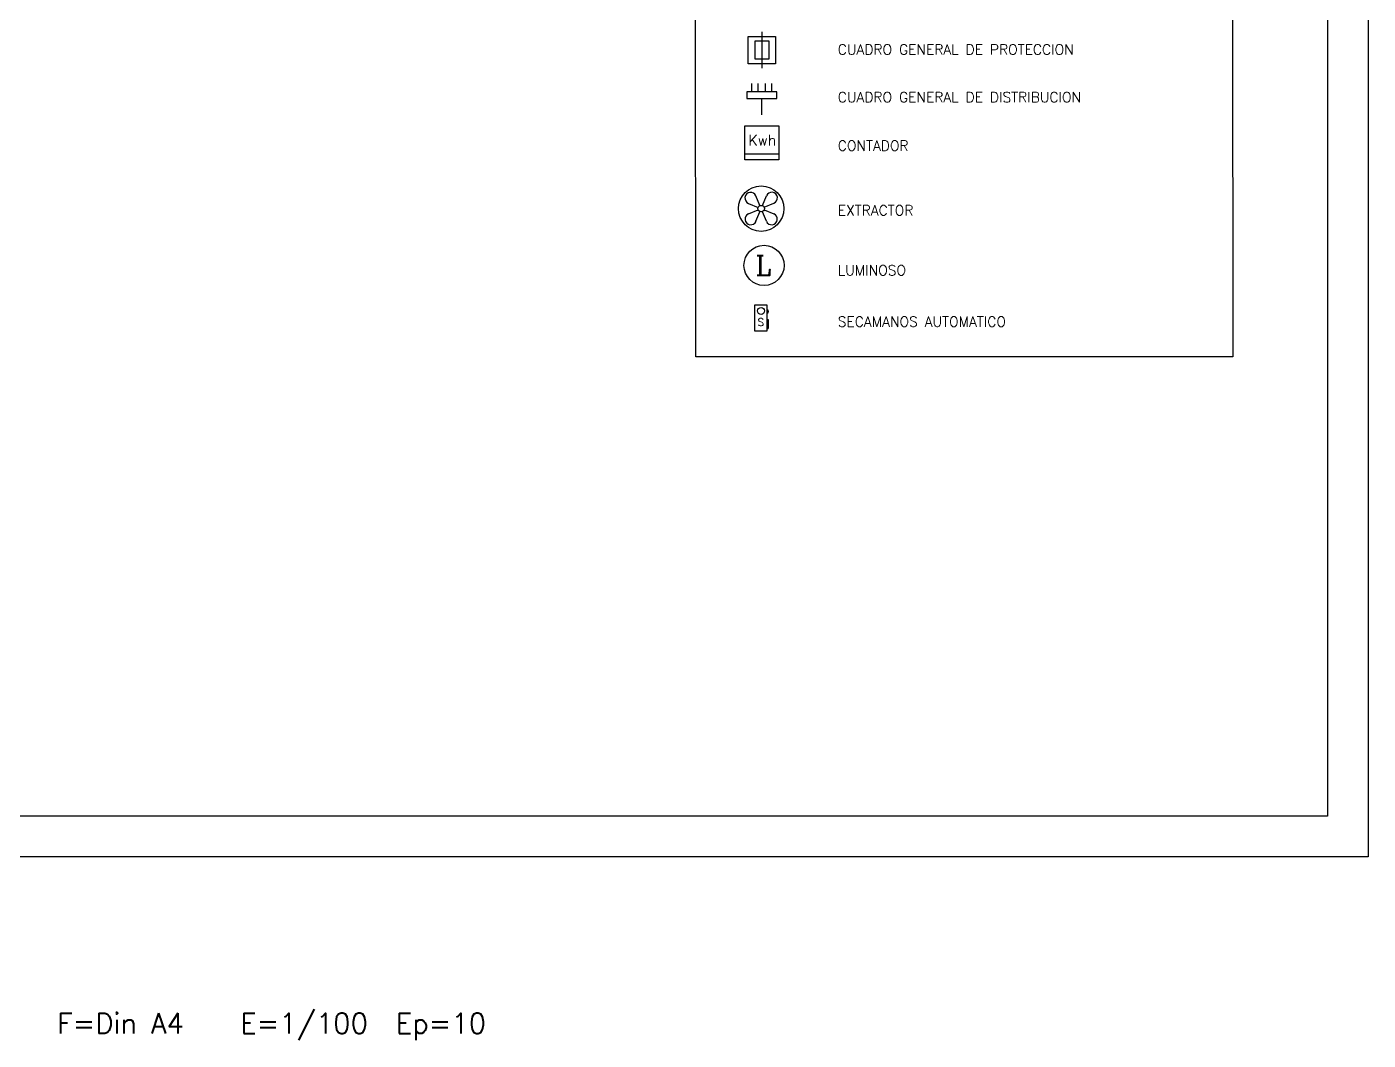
# Model space of a CAD drawing. Extents: x 33.7 to 63.4, y -76.7 to 11.5.
# Drawn here: x 50.15 to 63.38, y -46.9 to -36.9 of the extents above; entities that cross this region are included whole.
import ezdxf
from ezdxf.enums import TextEntityAlignment as Align

# ---------------------------------------------------------------- set-up
doc = ezdxf.new("R2010")
doc.units = 0
doc.header["$LTSCALE"] = 0.375
doc.layers.get('0').update_dxf_attribs({"linetype": 'CONTINUOUS'})
for name, color, linetype in [('ESCAYOLA', 2, 'CONTINUOUS'), ('FORMATO', 3, 'CONTINUOUS'), ('ILUMINACION', 4, 'CONTINUOUS')]:
    doc.layers.add(name, color=color, linetype=linetype)
doc.styles.add('ROMANC8', font='romanc8')
doc.styles.add('SIMPLEX', font='SIMPLEX', dxfattribs={"width": 0.75, "height": 9.162601})
doc.styles.get("Standard").update_dxf_attribs({"font": 'simplex', "height": 0.1})

msp = doc.modelspace()

# ---------------------------------------------------------------- linework, layer by layer
at = {"color": 1, "linetype": 'Continuous'}
for p, q in [((57.396, -36.952), (57.396, -37.312)), ((57.298, -37.544), (57.298, -37.463)), ((57.361, -37.544), (57.361, -37.463)), ((57.432, -37.544), (57.432, -37.463)), ((57.494, -37.544), (57.494, -37.463)), ((57.396, -37.771), (57.396, -37.609)), ((57.227, -37.878), (57.564, -37.878)), ((57.227, -38.216), (57.227, -37.878)), ((57.564, -37.878), (57.564, -38.216)), ((57.564, -38.159), (57.227, -38.159)), ((57.564, -38.216), (57.227, -38.216))]:
    msp.add_line(p, q, dxfattribs=at)
for points in [[(57.261, -37.267), (57.261, -36.997), (57.531, -36.997), (57.531, -37.267)], [(57.329, -37.222), (57.329, -37.042), (57.464, -37.042), (57.464, -37.222)], [(57.248, -37.544), (57.248, -37.609), (57.544, -37.609), (57.544, -37.544)]]:
    msp.add_lwpolyline(points, close=True, dxfattribs=at)
at = {"layer": 'ESCAYOLA', "color": 1}
for p, q in [((56.746, -40.158), (56.735, -31.504)), ((62.033, -31.504), (62.043, -40.158)), ((62.043, -40.158), (56.746, -40.158))]:
    msp.add_line(p, q, dxfattribs=at)
at = {"layer": 'FORMATO', "color": 7, "linetype": 'ByBlock'}
msp.add_lwpolyline([(33.676, -45.088), (33.676, -24.088), (63.376, -24.088), (63.376, -45.088), (33.676, -45.088)], dxfattribs=at)
at = {"layer": 'FORMATO', "linetype": 'ByBlock'}
msp.add_lwpolyline([(34.676, -44.688), (34.676, -24.488), (62.976, -24.488), (62.976, -44.688), (34.676, -44.688)], dxfattribs=at)
at = {"layer": 'ILUMINACION', "color": 1}
for p, q in [((57.377, -38.666), (57.337, -38.57)), ((57.401, -38.666), (57.441, -38.57)), ((57.263, -38.644), (57.359, -38.684)), ((57.264, -38.747), (57.359, -38.707)), ((57.338, -38.82), (57.377, -38.726)), ((57.44, -38.821), (57.401, -38.726)), ((57.418, -38.683), (57.515, -38.643)), ((57.419, -38.708), (57.514, -38.747)), ((57.328, -39.646), (57.444, -39.646)), ((57.328, -39.904), (57.328, -39.646)), ((57.444, -39.646), (57.444, -39.904)), ((57.444, -39.789), (57.459, -39.789)), ((57.459, -39.789), (57.459, -39.878)), ((57.444, -39.904), (57.328, -39.904)), ((57.444, -39.878), (57.459, -39.878))]:
    msp.add_line(p, q, dxfattribs=at)
for centre, radius in [((57.389, -38.696), 0.224), ((57.389, -38.696), 0.0321), ((57.417, -39.256), 0.198), ((57.388, -39.705), 0.0348)]:
    msp.add_circle(centre, radius, dxfattribs=at)
for centre, radius, start, end in [((57.285, -38.592), 0.0563, 22.4195, 247.5805), ((57.493, -38.591), 0.0563, 292.4195, 157.5805), ((57.286, -38.799), 0.0563, 112.4195, 337.5805), ((57.492, -38.799), 0.0563, 202.4195, 67.5805), ((57.444, -39.711), 0.0178, 270, 90)]:
    msp.add_arc(centre, radius, start, end, dxfattribs=at)

# ---------------------------------------------------------------- texts
at = {"color": 2, "linetype": 'Continuous', "style": 'SIMPLEX'}
for s, p in [('CUADRO GENERAL DE PROTECCION', (58.145, -37.177)), ('CUADRO GENERAL DE DISTRIBUCION', (58.145, -37.647)), ('CONTADOR', (58.145, -38.125)), ('EXTRACTOR', (58.145, -38.763)), ('LUMINOSO', (58.145, -39.354)), ('SECAMANOS AUTOMATICO', (58.145, -39.861))]:
    msp.add_text(s, height=0.1, dxfattribs=at).set_placement(p)
at = {"color": 1, "linetype": 'Continuous', "style": 'SIMPLEX'}
msp.add_text('Kwh', height=0.1046, dxfattribs=at).set_placement((57.261, -38.073))
at = {"layer": 'FORMATO', "color": 7, "linetype": 'ByBlock'}
msp.add_text('F=Din A4   E=1/100  Ep=10', height=0.2, dxfattribs=at).set_placement((54.676, -46.831), align=Align.RIGHT)
at = {"layer": 'ILUMINACION', "color": 1, "style": 'ROMANC8'}
for s, height, p in [('L', 0.191, (57.334, -39.408)), ('S', 0.0746, (57.353, -39.875))]:
    msp.add_text(s, height=height, dxfattribs=at).set_placement(p, align=Align.BOTTOM_LEFT)

doc.saveas('drawing.dxf')
